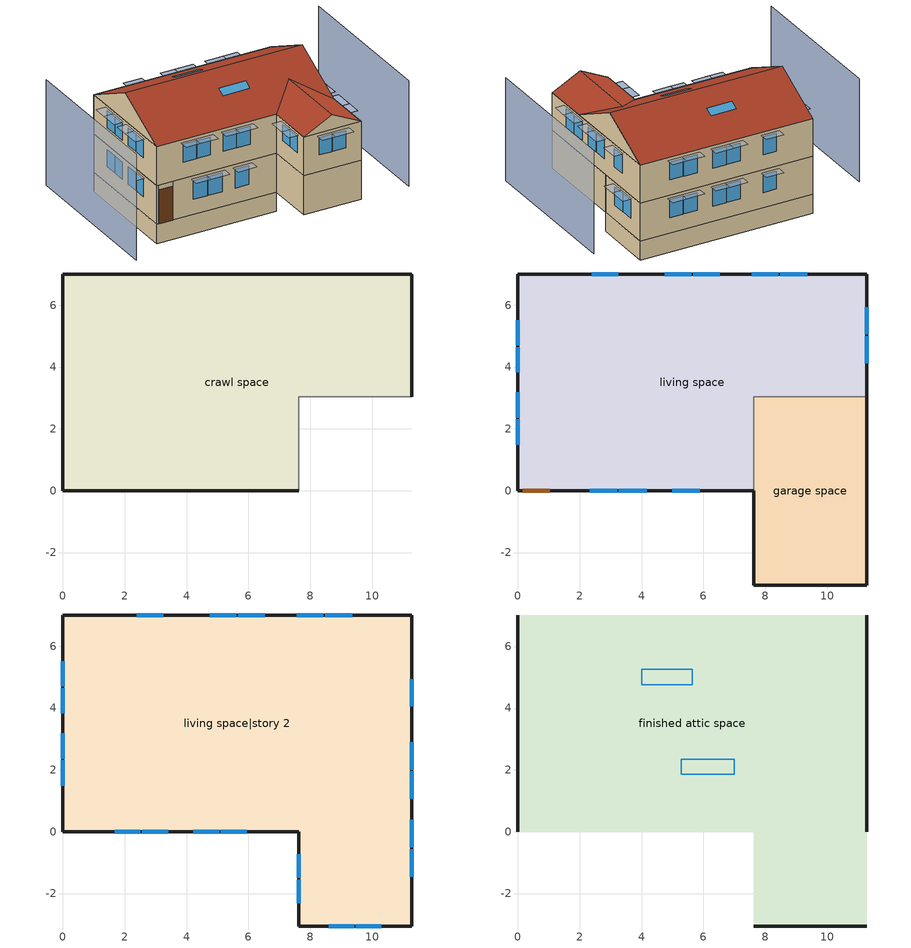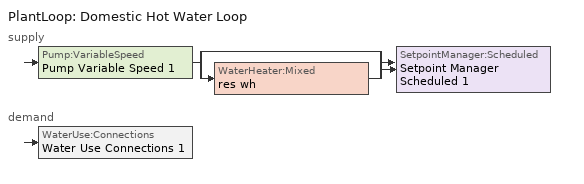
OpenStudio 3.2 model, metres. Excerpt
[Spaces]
crawl space
 floor foundation (FloorFndGrndCS): 0,0 0,7.01 11.28,7.01 11.28,3.05 7.62,3.05 7.62,0 z-1.22
 wall foundation (WallFndGrndCS): 11.28,3.05 11.28,7.01 0,7.01 0,0 7.62,0 z-1.22:0
 wall adiabatic (WallFndGrndCS): 7.62,0 7.62,3.05 11.28,3.05 z-1.22:0
garage space
 floor foundation (FloorFndGrndUnfinSlab): 7.62,-3.05 7.62,3.05 11.28,3.05 11.28,-3.05 z0
 wall outside (WallExtUninsUnfin): 7.62,0 7.62,-3.05 11.28,-3.05 11.28,3.05 z0:2.44
 wall to living space (WallIntFinInsUnfin Reversed): 11.28,3.05 7.62,3.05 7.62,0 z0:2.44
living space
 floor to crawl space (FloorCSInsFin Reversed): 0,0 0,7.01 11.28,7.01 11.28,3.05 7.62,3.05 7.62,0 z0
 wall outside (WallExtInsFin): 11.28,3.05 11.28,7.01 0,7.01 0,0 0.13,0 1.05,0 7.62,0 z0:2.44
 window (WindowConstruction): 2.32,0 3.21,0 / 3.27,0 4.16,0 / 4.98,0 5.87,0 z0.95:2.13; 9.35,7.01 8.49,7.01 / 8.43,7.01 7.57,7.01 / 6.53,7.01 5.67,7.01 / 5.61,7.01 4.75,7.01 / 3.25,7.01 2.39,7.01 z0.98:2.13; 0,5.52 0,4.7 / 0,4.64 0,3.83 / 0,3.18 0,2.37 / 0,2.31 0,1.49 z1.05:2.13; 11.28,4.12 11.28,5 / 11.28,5.06 11.28,5.94 z0.96:2.13
 door (Door): 0.15,0 1.02,0 z0:2.13
living space|story 2
 floor to garage space (FloorFinInsUnfin): 11.28,3.05 11.28,-3.05 7.62,-3.05 7.62,3.05 z2.44
 floor to living space (FloorFinUninsFin): 11.28,7.01 11.28,3.05 7.62,3.05 7.62,0 0,0 0,7.01 z2.44
 wall outside (WallExtInsFin): 0,7.01 0,0 7.62,0 7.62,-3.05 11.28,-3.05 11.28,7.01 0,7.01 z2.44:4.88
 window (WindowConstruction): 1.68,0 2.51,0 / 2.57,0 3.4,0 / 4.22,0 5.05,0 / 5.11,0 5.94,0 z3.47:4.57; 8.61,-3.05 9.42,-3.05 / 9.48,-3.05 10.29,-3.05 / 0,5.52 0,4.7 / 0,4.64 0,3.83 / 0,3.18 0,2.37 / 0,2.31 0,1.49 z3.49:4.57; 9.35,7.01 8.49,7.01 / 8.43,7.01 7.57,7.01 / 6.53,7.01 5.67,7.01 / 5.61,7.01 4.75,7.01 / 3.25,7.01 2.39,7.01 z3.42:4.57; 7.62,-0.73 7.62,-1.49 / 7.62,-1.55 7.62,-2.31 z3.56:4.57; 11.28,-1.45 11.28,-0.56 / 11.28,-0.5 11.28,0.38 / 11.28,1.07 11.28,1.95 / 11.28,2.01 11.28,2.9 / 11.28,4.05 11.28,4.94 z3.39:4.57
finished attic space
 floor to living space|story 2 (FloorFinUninsFin): 11.28,7.01 11.28,0 0,0 0,7.01 z4.88; 7.62,-3.05 7.62,0 11.28,0 11.28,-3.05 z4.88
 wall outside (WallExtInsFin): 0,3.51,6.63 0,7.01,4.88 0,0,4.88; 11.28,3.51,6.63 11.28,0,4.88 11.28,7.01,4.88; 7.62,-3.05,4.88 11.28,-3.05,4.88 9.45,-3.05,5.79
 roof outside (RoofFinInsExt): 0,3.51,6.63 11.28,3.51,6.63 11.28,7.01,4.88 0,7.01,4.88; 7.62,0,4.88 7.62,-3.05,4.88 9.45,-3.05,5.79 9.45,1.83,5.79; 11.28,0,4.88 9.45,1.83,5.79 9.45,-3.05,5.79 11.28,-3.05,4.88; 0,3.51,6.63 0,0,4.88 7.62,0,4.88 9.45,1.83,5.79 11.28,0,4.88 11.28,3.51,6.63
 skylight (SkylightConstruction): 5.29,1.86,5.81 7,1.86,5.81 7,2.34,6.05 5.29,2.34,6.05; 5.64,5.26,5.75 4,5.26,5.75 4,4.75,6.01 5.64,4.75,6.01
shading: -3.05,7.01 -3.05,-3.05 / 14.33,-3.05 14.33,7.01 z0:6.63; 11.28,6.09 11.28,4.91 11.89,4.91 11.89,6.09 z2.29; 11.28,3.05 11.28,1.86 11.89,1.86 11.89,3.05 z4.72; 11.28,2.1 11.28,0.91 11.89,0.91 11.89,2.1 z4.72; 11.28,0.53 11.28,-0.66 11.89,-0.66 11.89,0.53 z4.72; 11.28,-0.41 11.28,-1.6 11.89,-1.6 11.89,-0.41 z4.72; 0,1.34 0,2.46 -0.61,2.46 -0.61,1.34 z2.29; 7.41,7.01 8.58,7.01 8.58,7.62 7.41,7.62 z4.72; 5.52,7.01 6.68,7.01 6.68,7.62 5.52,7.62 z4.72; 10.44,-3.05 9.33,-3.05 9.33,-3.66 10.44,-3.66 z4.72; 6.09,0 4.96,0 4.96,-0.61 6.09,-0.61 z4.72; 4.59,7.01 5.76,7.01 5.76,7.62 4.59,7.62 z4.72; 9.57,-3.05 8.45,-3.05 8.45,-3.66 9.57,-3.66 z4.72; 11.28,5.15 11.28,3.97 11.89,3.97 11.89,5.15 z2.29; 5.2,0 4.07,0 4.07,-0.61 5.2,-0.61 z4.72; 2.24,7.01 3.4,7.01 3.4,7.62 2.24,7.62 z4.72; 0,2.21 0,3.33 -0.61,3.33 -0.61,2.21 z2.29; 3.55,0 2.42,0 2.42,-0.61 3.55,-0.61 z4.72; 2.66,0 1.53,0 1.53,-0.61 2.66,-0.61 z4.72; 4.59,7.01 5.76,7.01 5.76,7.62 4.59,7.62 z2.29; 4.31,0 3.12,0 3.12,-0.61 4.31,-0.61 z2.29; 3.36,0 2.17,0 2.17,-0.61 3.36,-0.61 z2.29; 7.41,7.01 8.58,7.01 8.58,7.62 7.41,7.62 z2.29; 5.52,7.01 6.68,7.01 6.68,7.62 5.52,7.62 z2.29; 0,3.68 0,4.8 -0.61,4.8 -0.61,3.68 z4.72; 0,1.34 0,2.46 -0.61,2.46 -0.61,1.34 z4.72; 2.24,7.01 3.4,7.01 3.4,7.62 2.24,7.62 z2.29; 6.03,0 4.83,0 4.83,-0.61 6.03,-0.61 z2.29; 0,2.21 0,3.33 -0.61,3.33 -0.61,2.21 z4.72; 0,4.55 0,5.67 -0.61,5.67 -0.61,4.55 z4.72; 7.62,-1.65 7.62,-0.58 7.01,-0.58 7.01,-1.65 z4.72; 11.28,5.09 11.28,3.9 11.89,3.9 11.89,5.09 z4.72; 0,4.55 0,5.67 -0.61,5.67 -0.61,4.55 z2.29; 7.62,-2.47 7.62,-1.4 7.01,-1.4 7.01,-2.47 z4.72; 8.34,7.01 9.5,7.01 9.5,7.62 8.34,7.62 z4.72; 8.34,7.01 9.5,7.01 9.5,7.62 8.34,7.62 z2.29; 0,3.68 0,4.8 -0.61,4.8 -0.61,3.68 z2.29
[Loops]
PlantLoop 'Domestic Hot Water Loop'
 supply: Pump:VariableSpeed 'Pump Variable Speed 1' > split
  | bypass
  | WaterHeater:Mixed 'res wh'
  join > SetpointManager:Scheduled 'Setpoint Manager Scheduled 1'
 demand: WaterUse:Connections 'Water Use Connections 1'
[Site]
Denver Intl Ap_CO_USA: Latitude {deg}=39.83; Longitude {deg}=-104.65; Time Zone {hr}=-7; Elevation {m}=1650; Terrain=Suburbs
[ClimateZones]
Climate Zone Institution Name 1=Building America; Climate Zone Document Year 1=0; Climate Zone Value 1=Cold
[Site:WaterMainsTemperature]
Calculation Method=Correlation; Annual Average Outdoor Air Temperature {C}=10.8753; Maximum Difference In Monthly Average Outdoor Air Temperatures {deltaC}=23.1524
[Site:GroundTemperature:Deep]
10.8753, 10.8753, 10.8753, 10.8753, 10.8753, 10.8753, 10.8753, 10.8753, 10.8753, 10.8753, 10.8753, 10.8753
[Building]
Building 1: North Axis {deg}=22.5; Standards Number of Stories=3; Standards Number of Above Ground Stories=3; Standards Building Type=singlefamilydetached; Standards Number of Living Units=1
[Material] Roughness=Rough
Name | Thickness {m} | Conductivity {W/m-K} | Density {kg/m3} | Specific Heat {J/kg-K} | Thermal Absorptance | Solar Absorptance | Visible Absorptance
Asphalt Shingles, Medium | 0.009525 | 0.162714 | 1121.4 | 1465.45 | 0.91 | 0.85 | 0.85
RoofSheathing | 0.01905 | 0.115458 | 512.64 | 1214.23 | 0.82 | 0.3 | 0.3
RoofIns | 0.23495 | 0.0475588 | 78.34581 | 1123.46 | 0.91 | 0.85 | 0.91
Drywall 0.5 in. | 0.0127 | 0.160291 | 801 | 837.4 | 0.9 | 0.5 | 0.1
FoundationExtVertIns | 0.051816 | 0.029427 | 32.04 | 1214.23
Concrete 8.0 in.; FootingMaterial | 0.2032 | 1.803125 | 2242.8 | 837.4 | 0.9
Concrete 4.0 in. | 0.1016 | 1.803125 | 2242.8 | 837.4 | 0.9
FloorIns | 0.23495 | 2.59817 | 67.691 | 1210.98 | 0.82 | 0.3 | 0.3
Wood Floor | 0.015875 | 0.115458 | 544.68 | 1214.23
Floor Covering | 0.0127 | 0.0433444 | 54.468 | 1339.84 | 0.9 | 0.9
FloorIns 1 | 0.1397 | 0.0489548 | 106.365 | 1151.69 | 0.82 | 0.3 | 0.3
FloorFinStudAndAirFloor | 0.1397 | 0.557395 | 67.691 | 1210.98 | 0.9 | 0.5 | 0.9
Vinyl, Light | 0.009525 | 0.089435 | 177.822 | 1046.75 | 0.9 | 0.3 | 0.3
WallSheathing | 0.0127 | 0.115458 | 512.64 | 1214.23 | 0.82 | 0.3 | 0.3
WallStudAndCavity | 0.0889 | 0.054245 | 162.403 | 1178.92 | 0.9 | 0.3 | 0.9
WallStudAndCavity 1 | 0.0889 | 0.0548529 | 162.403 | 1178.92 | 0.82 | 0.3 | 0.82
WallStudAndCavity 2 | 0.0889 | 0.393744 | 83.0341 | 1211.67 | 0.9 | 0.3 | 0.9
WallStudAndCavity 3 | 0.0889 | 0.397942 | 83.0341 | 1211.67 | 0.82 | 0.3 | 0.3
res furniture material finished attic space | 0.1524 | 0.115458 | 640.8 | 1214.23 | 0.9 | 0.6 | 0.1
DoorMaterial | 0.04445 | 0.0612267 | 512.64 | 1214.23 | 0.82 | 0.3 | 0.3
[Construction]
RoofFinInsExt: Asphalt Shingles, Medium, RoofSheathing, RoofIns, Drywall 0.5 in.
WallFndGrndCS: Concrete 8.0 in.
FloorFndGrndCS; FloorFndGrndUnfinSlab: Concrete 4.0 in.
FloorCSInsFin Reversed: Floor Covering, Wood Floor, RoofSheathing, FloorIns
FootingConstruction: FootingMaterial
FloorFinInsUnfin: FloorIns 1, RoofSheathing, Wood Floor, Floor Covering
FloorFinUninsFin: Drywall 0.5 in., FloorFinStudAndAirFloor, RoofSheathing, Wood Floor, Floor Covering
WallExtInsFin: Vinyl, Light, WallSheathing, WallStudAndCavity, Drywall 0.5 in.
WallIntFinInsUnfin Reversed: WallStudAndCavity 1, WallSheathing
WallExtUninsUnfin: Vinyl, Light, WallSheathing, WallStudAndCavity 2
WallIntFinUninsFin: WallStudAndCavity 3, Drywall 0.5 in.
res furniture construction finished attic space; res furniture construction living space|story 2; res furniture construction living space; res furniture construction garage space: res furniture material finished attic space
WindowConstruction: WindowMaterial
SkylightConstruction: SkylightMaterial
Door: DoorMaterial
[WindowMaterial:Shade]
CoolingShade: Solar Transmittance=0.999; Solar Reflectance=0.00099; Visible Transmittance=0.999; Visible Reflectance=0.00099; Thermal Hemispherical Emissivity=1e-05; Thermal Transmittance=0.999; Thickness {m}=0.0001; Conductivity {W/m-K}=10000; Shade to Glass Distance {m}=0.001; Top Opening Multiplier=0; Bottom Opening Multiplier=0; Left-Side Opening Multiplier=0; Right-Side Opening Multiplier=0; Airflow Permeability=0
[WindowMaterial:SimpleGlazingSystem]
Name | U-Factor {W/m2-K} | Solar Heat Gain Coefficient
WindowMaterial | 2.10086 | 0.21
SkylightMaterial | 1.87374 | 0.45
[ThermalZone] Use Ideal Air Loads=No
living zone; garage zone; crawl zone
[Sizing:Zone] Zone Cooling Design Supply Air Temperature Input Method=SupplyAirTemperature; Zone Cooling Design Supply Air Temperature {C}=14; Zone Cooling Design Supply Air Temperature Difference {deltaC}=11.11; Zone Heating Design Supply Air Temperature Input Method=SupplyAirTemperature; Zone Heating Design Supply Air Temperature {C}=40; Zone Heating Design Supply Air Temperature Difference {deltaC}=11.11; Zone Cooling Design Supply Air Humidity Ratio {kg-H2O/kg-air}=0.0085; Zone Heating Design Supply Air Humidity Ratio {kg-H2O/kg-air}=0.008; Cooling Design Air Flow Method=DesignDay; Heating Design Air Flow Method=DesignDay; Account for Dedicated Outdoor Air System=No; Dedicated Outdoor Air System Control Strategy=NeutralSupplyAir; Dedicated Outdoor Air Low Setpoint Temperature for Design {C}=autosize; Dedicated Outdoor Air High Setpoint Temperature for Design {C}=autosize
living zone; garage zone; crawl zone
[Space]
Name | Space Type | Thermal Zone | Building Unit
garage space | Space Type 1 | garage zone
living space; living space|story 2; finished attic space | Space Type 2 | living zone | unit 1
crawl space | Space Type 3 | crawl zone
[SpaceType]
Name | Standards Space Type
Space Type 1 | garage
Space Type 2 | living
Space Type 3 | crawlspace
[BuildingUnit]
unit 1: Building Unit Type=Residential
[External:File]
8760.csv: File=8760.csv
[People:Definition] Number of People Calculation Method=People; Fraction Radiant=0.319734; Sensible Heat Fraction=0.573; Carbon Dioxide Generation Rate {m3/s-W}=0; Enable ASHRAE 55 Comfort Warnings=No; Mean Radiant Temperature Calculation Type=ZoneAveraged
Name | Number of People {people}
res occupants|living space|story 2; res occupants|finished attic space | 0.959012
res occupants|living space | 0.721975
[People] Number of People Schedule=occupants; Activity Level Schedule=res occupants activity schedule; Multiplier=1
Name | People Definition | Space or SpaceType
res occupants|living space|story 2 | res occupants|living space|story 2 | living space|story 2
res occupants|living space | res occupants|living space | living space
res occupants|finished attic space | res occupants|finished attic space | finished attic space
[Foundation:Kiva] Wall Height Above Grade {m}=0.2032; Wall Depth Below Slab {m}=0.2032
Name | Exterior Vertical Insulation Material | Exterior Vertical Insulation Depth {m} | Footing Wall Construction
Foundation Kiva 1 | FoundationExtVertIns | 1.2192
Foundation Kiva 2 |  |  | FootingConstruction
[Foundation:Kiva:Settings]
Soil Conductivity {W/m-K}=1.731; Soil Density {kg/m3}=1842.3; Soil Specific Heat {J/kg-K}=418.7; Ground Solar Absorptivity=0.9; Ground Thermal Absorptivity=0.9; Ground Surface Roughness {m}=0.03; Far-Field Width {m}=40; Deep-Ground Boundary Condition=ZeroFlux; Deep-Ground Depth {m}=40; Minimum Cell Dimension {m}=0.02; Maximum Cell Growth Coefficient=1.5; Simulation Timestep=Hourly
[SurfaceProperty:ExposedFoundationPerimeter] Exposed Perimeter Calculation Method=TotalExposedPerimeter
Name | Total Exposed Perimeter {m}
Surface 28 | 29.8704
Surface 1 | 12.8016
[InternalMass:Definition] Design Level Calculation Method=SurfaceArea
Name | Construction | Surface Area {m2}
finished attic space Partition; living space|story 2 Partition | WallIntFinUninsFin | 90.2089
living space Partition | WallIntFinUninsFin | 67.9121
res furniture mass finished attic space | res furniture construction finished attic space | 36.0835
res furniture mass living space|story 2 | res furniture construction living space|story 2 | 36.0835
res furniture mass living space | res furniture construction living space | 27.1648
res furniture mass garage space | res furniture construction garage space | 2.22967
[InternalMass] Multiplier=1
Name | Internal Mass Definition | Space or SpaceType
finished attic space Partition | finished attic space Partition | finished attic space
living space|story 2 Partition | living space|story 2 Partition | living space|story 2
living space Partition | living space Partition | living space
res furniture mass finished attic space | res furniture mass finished attic space | finished attic space
res furniture mass living space|story 2 | res furniture mass living space|story 2 | living space|story 2
res furniture mass living space | res furniture mass living space | living space
res furniture mass garage space | res furniture mass garage space | garage space
[ShadingControl]
WindowShadingControl: Shading Type=InteriorShade; Shading Device Material=CoolingShade; Shading Control Type=OnIfScheduleAllows; Schedule=Window shading schedule; Shading Control Is Scheduled=Yes; Multiple Surface Control Type=Sequential; Sub Surface Name 1=Surface 10 - Window 2; Sub Surface Name 2=Surface 18 - Window 4; Sub Surface Name 3=Surface 18 - Window 3; Sub Surface Name 4=Surface 18 - Window 2; Sub Surface Name 5=Surface 18 - Window 1; Sub Surface Name 6=Surface 8 - Window 4; Sub Surface Name 7=Surface 17 - Window 2; Sub Surface Name 8=Surface 17 - Window 3; Sub Surface Name 9=Surface 19 - Window 2; Sub Surface Name 10=Surface 21 - Window 4; Sub Surface Name 11=Surface 17 - Window 4; Sub Surface Name 12=Surface 19 - Window 1; Sub Surface Name 13=Surface 10 - Window 1; Sub Surface Name 14=Surface 21 - Window 3; Sub Surface Name 15=Surface 17 - Window 5; Sub Surface Name 16=Surface 8 - Window 3; Sub Surface Name 17=Surface 21 - Window 2; Sub Surface Name 18=Surface 21 - Window 1; Sub Surface Name 19=Surface 9 - Window 4; Sub Surface Name 20=Surface 13 - Window 2; Sub Surface Name 21=Surface 13 - Window 1; Sub Surface Name 22=Surface 9 - Window 2; Sub Surface Name 23=Surface 9 - Window 3; Sub Surface Name 24=Surface 16 - Window 2; Sub Surface Name 25=Surface 16 - Window 4; Sub Surface Name 26=Surface 9 - Window 5; Sub Surface Name 27=Surface 13 - Window 3; Sub Surface Name 28=Surface 16 - Window 3; Sub Surface Name 29=Surface 16 - Window 1; Sub Surface Name 30=Surface 20 - Window 1; Sub Surface Name 31=Surface 18 - Window 5; Sub Surface Name 32=Surface 8 - Window 1; Sub Surface Name 33=Surface 20 - Window 2; Sub Surface Name 34=Surface 17 - Window 1; Sub Surface Name 35=Surface 9 - Window 1; Sub Surface Name 36=Surface 8 - Window 2
[PlantLoop]
Domestic Hot Water Loop: Glycol Concentration=0; Maximum Loop Flow Rate {m3/s}=0.01; Plant Loop Volume {m3}=0.003; Load Distribution Scheme=Optimal
[Sizing:Plant]
Domestic Hot Water Loop: Loop Type=Heating; Design Loop Exit Temperature {C}=52.6667; Loop Design Temperature Difference {deltaC}=5.55556; Sizing Option=NonCoincident; Zone Timesteps in Averaging Window=1; Coincident Sizing Factor Mode=None
[Pump:VariableSpeed]
Pump Variable Speed 1: Rated Flow Rate {m3/s}=0.01; Rated Pump Head {Pa}=1; Rated Power Consumption {W}=0; Motor Efficiency=1; Fraction of Motor Inefficiencies to Fluid Stream=0; Coefficient 1 of the Part Load Performance Curve=0; Coefficient 2 of the Part Load Performance Curve=1; Coefficient 3 of the Part Load Performance Curve=0; Coefficient 4 of the Part Load Performance Curve=0; Pump Control Type=Intermittent; Skin Loss Radiative Fraction=0.5; Design Power Sizing Method=PowerPerFlowPerPressure; Design Electric Power per Unit Flow Rate {W/(m3/s)}=348701.1; Design Shaft Power per Unit Flow Rate per Unit Head {W-s/m3-Pa}=1.28205; Design Minimum Flow Rate Fraction=0
[SetpointManager:Scheduled]
Setpoint Manager Scheduled 1: Control Variable=Temperature; Schedule=dhw temp
[WaterHeater:Mixed]
res wh: Tank Volume {m3}=0.143846; Setpoint Temperature Schedule=WH Setpoint Temp; Deadband Temperature Difference {deltaC}=2; Maximum Temperature Limit {C}=99; Heater Control Type=Cycle; Heater Maximum Capacity {W}=11722.8; Heater Minimum Capacity {W}=0; Heater Fuel Type=NaturalGas; Heater Thermal Efficiency=0.773298; Off Cycle Parasitic Fuel Consumption Rate {W}=0; Off Cycle Parasitic Fuel Type=Electricity; Off Cycle Parasitic Heat Fraction to Tank=0; On Cycle Parasitic Fuel Consumption Rate {W}=0; On Cycle Parasitic Fuel Type=Electricity; On Cycle Parasitic Heat Fraction to Tank=0; Ambient Temperature Indicator=ThermalZone; Ambient Temperature Thermal Zone=living zone; Off Cycle Loss Coefficient to Ambient Temperature {W/K}=4.15693; Off Cycle Loss Fraction to Thermal Zone=0.64; On Cycle Loss Coefficient to Ambient Temperature {W/K}=4.15693; On Cycle Loss Fraction to Thermal Zone=1; Use Side Effectiveness=1; Source Side Effectiveness=1; Use Side Design Flow Rate {m3/s}=autosize; Source Side Design Flow Rate {m3/s}=autosize; Indirect Water Heating Recovery Time {hr}=1.5; Source Side Flow Control Mode=IndirectHeatPrimarySetpoint
[WaterHeater:Sizing]
res wh: Design Mode=PeakDraw; Time Storage Can Meet Peak Draw {hr}=0.538503; Time for Tank Recovery {hr}=0; Nominal Tank Volume for Autosizing Plant Connections {m3}=1
[WaterUse:Connections]
Water Use Connections 1: Drain Water Heat Exchanger Type=None; Drain Water Heat Exchanger Destination=Plant; Water Use Equipment Name 1=res shower; Water Use Equipment Name 2=res sink; Water Use Equipment Name 3=res bath; Water Use Equipment Name 4=res shower dist; Water Use Equipment Name 5=res sink dist; Water Use Equipment Name 6=res bath dist; Water Use Equipment Name 7=res dw; Water Use Equipment Name 8=res cw
[WaterUse:Equipment:Definition]
Name | Peak Flow Rate {m3/s} | Target Temperature Schedule
res shower | 0.0176332 | fixtures temperature schedule
res sink | 0.0157378 | fixtures temperature schedule
res bath | 0.00441644 | fixtures temperature schedule
res shower dist; res sink dist; res bath dist | 0 | fixtures temperature schedule
res dw | 0.00104011 | res dw temperature schedule
res cw | 0.00629939 | res cw temperature schedule
[WaterUse:Equipment] Space=living space|story 2
Name | Water Use Equipment Definition | Flow Rate Fraction Schedule
res shower | res shower | showers
res sink | res sink | sinks
res bath | res bath | baths
res shower dist | res shower dist | showers
res sink dist | res sink dist | sinks
res bath dist | res bath dist | baths
res dw | res dw | dishwasher
res cw | res cw | clothes_washer
[OtherEquipment:Definition] Design Level Calculation Method=EquipmentLevel
Name | Design Level {W} | Fraction Latent | Fraction Radiant | Fraction Lost
res shower | 507081 | 0.487197 | 0 | 0
res sink | 158036 | 0.312221 | 0 | 0
res bath | 65146.3 | 0 | 0 | 0
res hot water distribution | 99.0622 | 0 | 0 | 0
res range gas | 373.944 | 0.2 | 0.18 | 0.5
res cd gas | 195439 | 0.05 | 0.06 | 0.85
[OtherEquipment] Space or SpaceType=living space|story 2
Name | Other Equipment Definition | Schedule | Fuel Type
res shower | res shower | showers
res sink | res sink | sinks
res bath | res bath | baths
res hot water distribution | res hot water distribution | res hot water distribution schedule
res range gas | res range gas | cooking_range | NaturalGas
res cd gas | res cd gas | clothes_dryer | NaturalGas
[ElectricEquipment:Definition] Design Level Calculation Method=EquipmentLevel
Name | Design Level {W} | Fraction Latent | Fraction Radiant | Fraction Lost
res ceil fan non benchmark equip | 0 | 0 | 0.558 | 0.07
res ceil fan benchmark|living space|story 2; res ceil fan benchmark|finished attic space | 16.4343 | 0 | 0.558 | 0.07
res ceil fan benchmark|living space | 12.3722 | 0 | 0.558 | 0.07
res refrig | 65.0889 | 0 | 0 | 0
res range electric | 35.8746 | 0.3 | 0.24 | 0.3
res dw | 136388 | 0.15 | 0.36 | 0.25
res cw | 70491.5 | 0 | 0.48 | 0.2
res cd electric | 14710.5 | 0 | 0.6 | 0
res misc plug loads|living space|story 2; res misc plug loads|finished attic space | 181.559 | 0.021 | 0.558 | 0.049
res misc plug loads|living space | 136.683 | 0.021 | 0.558 | 0.049
res infil_1 house fan; res infil_1 range fan; res infil_1 bath fan | 0 | 0 | 0 | 1
[ElectricEquipment]
Name | Electric Equipment Definition | Space or SpaceType | Schedule
res ceil fan non benchmark equip | res ceil fan non benchmark equip | living space|story 2 | res ceil fan master
res ceil fan benchmark|living space|story 2 | res ceil fan benchmark|living space|story 2 | living space|story 2 | ceiling_fan
res ceil fan benchmark|living space | res ceil fan benchmark|living space | living space | ceiling_fan
res ceil fan benchmark|finished attic space | res ceil fan benchmark|finished attic space | finished attic space | ceiling_fan
res refrig | res refrig | living space|story 2 | res refrig schedule
res range electric | res range electric | living space|story 2 | cooking_range
res dw | res dw | living space|story 2 | dishwasher_power
res cw | res cw | living space|story 2 | clothes_washer_power
res cd electric | res cd electric | living space|story 2 | clothes_dryer
res misc plug loads|living space|story 2 | res misc plug loads|living space|story 2 | living space|story 2 | plug_loads
res misc plug loads|living space | res misc plug loads|living space | living space | plug_loads
res misc plug loads|finished attic space | res misc plug loads|finished attic space | finished attic space | plug_loads
res infil_1 house fan | res infil_1 house fan | living space|story 2 | Always On Discrete
res infil_1 range fan | res infil_1 range fan | living space|story 2 | Always On Discrete
res infil_1 bath fan | res infil_1 bath fan | living space|story 2 | Always On Discrete
[EnergyManagementSystem:Sensor]
Name | Output Variable or Output Meter Index Key | Output Variable or Output Meter
res_ceil_fan_sched_val_sensor | res ceil fan schedule | Schedule Value
res_ceil_fan_tin_sensor; res_af_1_tin_s | living zone | Zone Mean Air Temperature
res_nv_pb_s |  | Site Outdoor Air Barometric Pressure
res_af_vw_s |  | Site Wind Speed
res_nv_wt_s |  | Site Outdoor Air Humidity Ratio
res_af_1_tt_s | living zone | Zone Outdoor Air Drybulb Temperature
res_nv_1_nva_s | res nv_1 avail schedule | Schedule Value
res_nv_1_sp_s | res nv_1 temp schedule | Schedule Value
res_infil_1_range_sch_s | res mv_1 range exhaust schedule | Schedule Value
res_infil_1_bath_sch_s | res mv_1 bath exhaust schedule | Schedule Value
res_infil_1_dryer_sch_s | clothes_dryer_exhaust | Schedule Value
res_infil_1_wh_sch_s | Always On Discrete | Schedule Value
[EnergyManagementSystem:Actuator]
Name | Actuated Component | Actuated Component Type | Actuated Component Control Type
res_ceil_fan_sched_override | res ceil fan master | Schedule:Constant | Schedule Value
res_nv_1_flow_act | res nv_1 flow | Zone Infiltration | Air Exchange Flow Rate
res_infil_1_house_fan_act | res infil_1 house fan | ElectricEquipment | Electricity Rate
res_infil_1_range_fan_act | res infil_1 range fan | ElectricEquipment | Electricity Rate
res_infil_1_bath_fan_act | res infil_1 bath fan | ElectricEquipment | Electricity Rate
res_infil_1_flow_act | res infil_1 flow | Zone Infiltration | Air Exchange Flow Rate
[EnergyManagementSystem:Program]
res_ceil_fan_schedule_program: If res_ceil_fan_sched_val_sensor == 0; Set res_ceil_fan_sched_override = 0; ElseIf res_ceil_fan_tin_sensor < 24.389; Set res_ceil_fan_sched_override = 0; Else; Set res_ceil_fan_sched_override = 1; EndIf
res_nv_1_program: Set Tdiff = res_af_1_tin_s-res_af_1_tt_s; Set dT = (@Abs Tdiff); Set pt = (@RhFnTdbWPb res_af_1_tt_s res_nv_wt_s res_nv_pb_s); Set NVA = 13603.507788086115; Set Cs = 0.00024368211683848797; Set Cw = 0.00010154062060207715; Set MNV = 2.464492068866018; Set MHR = 0.0115; Set MRH = 0.7; Set temp1 = (res_nv_1_nva_s*NVA); Set SGNV = temp1*((((Cs*dT)+(Cw*(res_af_vw_s^2)))^0.5)/1000); If (res_nv_wt_s<MHR) && (pt<MRH) && (res_af_1_tin_s>res_nv_1_sp_s); Set temp2 = (res_af_1_tin_s-res_nv_1_sp_s); Set NVadj1 = temp2/(res_af_1_tin_s-res_af_1_tt_s); Set NVadj2 = (@Min NVadj1 1); Set NVadj3 = (@Max NVadj2 0); Set NVadj = SGNV*NVadj3; Set res_nv_1_flow_act = (@Min NVadj MNV); Else; Set res_nv_1_flow_act = 0; EndIf
res_infil_1_program: Set p_m = 0.14; Set p_s = 0.22; Set s_m = 270; Set s_s = 370; Set z_m = 9.99744; Set z_s = 6.6294; Set f_t = (((s_m/z_m)^p_m)*((z_s/s_s)^p_s)); Set Tdiff = res_af_1_tin_s-res_af_1_tt_s; Set dT = @Abs Tdiff; Set c = 0.0682; Set Cs = 0.0889; Set Cw = 0.1284; Set n = 0.67; Set sft = (f_t*0.7000000000000001); Set temp1 = ((c*Cw)*((sft*res_af_vw_s)^(2*n)))^2; Set Qn = (((c*Cs*(dT^n))^2)+temp1)^0.5; Set Tdiff = res_af_1_tin_s-res_af_1_tt_s; Set dT = @Abs Tdiff; Set QWHV = res_infil_1_wh_sch_s*0.0268; Set Qrange = res_infil_1_range_sch_s*0.0472; Set Qdryer = res_infil_1_dryer_sch_s*0.0472; Set Qbath = res_infil_1_bath_sch_s*0.0472; Set QhpwhOut = 0; Set QhpwhIn = 0; Set QductsOut = 0; Set QductsIn = 0; Set Qout = QWHV+Qrange+Qbath+Qdryer+QhpwhOut+QductsOut; Set Qin = QhpwhIn+QductsIn; Set Qu = (@Abs (Qout-Qin)); Set Qb = (@Min Qout Qin); Set faneff_wh = 0.9438948864000002; Set res_infil_1_house_fan_act = (QWHV*300)/faneff_wh*1; Set faneff_sp = 0.4719474432000001; Set res_infil_1_range_fan_act = (Qrange*300)/faneff_sp; Set res_infil_1_bath_fan_act = (Qbath*300)/faneff_sp; Set Q_acctd_for_elsewhere = QhpwhOut+QhpwhIn+QductsOut+QductsIn; Set res_infil_1_flow_act = (((Qu^2)+(Qn^2))^0.5)-Q_acctd_for_elsewhere; Set res_infil_1_flow_act = (@Max res_infil_1_flow_act 0)
[EnergyManagementSystem:ProgramCallingManager]
res ceil fan program calling manager: BeginTimestepBeforePredictor; res_ceil_fan_schedule_program
res af_1 program calling manager: BeginTimestepBeforePredictor; res_infil_1_program; res_nv_1_program
[Lights:Definition] Design Level Calculation Method=LightingLevel; Fraction Radiant=0.6; Fraction Visible=0.2; Return Air Fraction=0
Name | Lighting Level {W}
res lighting interior living space|story 2; res lighting interior finished attic space | 236.097
res lighting interior living space | 177.741
res lighting garage garage space | 22.6628
[Lights] Fraction Replaceable=1
Name | Lights Definition | Space or SpaceType | Schedule
res lighting interior living space|story 2 | res lighting interior living space|story 2 | living space|story 2 | lighting_interior
res lighting interior living space | res lighting interior living space | living space | lighting_interior
res lighting interior finished attic space | res lighting interior finished attic space | finished attic space | lighting_interior
res lighting garage garage space | res lighting garage garage space | garage space | lighting_garage
[Exterior:Lights:Definition]
res lighting exterior: Design Level {W}=52.9517
[Exterior:Lights]
res lighting exterior: Exterior Lights Definition=res lighting exterior; Schedule=lighting_exterior
[SpaceInfiltration:EffectiveLeakageArea]
res infil|garage space: Space or SpaceType=garage space; Schedule=Always On Discrete; Effective Air Leakage Area {cm2}=75.4291; Stack Coefficient=0.000129067; Wind Coefficient=4.38083e-05
[SpaceInfiltration:DesignFlowRate] Space or SpaceType=living space|story 2; Schedule=Always On Discrete; Design Flow Rate Calculation Method=Flow/Space; Design Flow Rate {m3/s}=0
res nv_1 flow; res infil_1 flow
[Schedule:File] External File=8760.csv; Rows to Skip at Top=1; Number of Hours of Data=8760; Minutes per Item=60
Name | Column Number
occupants | 1
showers | 12
sinks | 13
baths | 11
ceiling_fan | 14
cooking_range | 2
dishwasher | 10
dishwasher_power | 17
clothes_washer | 8
clothes_washer_power | 16
clothes_dryer | 9
lighting_interior | 4
lighting_garage | 6
lighting_exterior | 5
plug_loads | 3
clothes_dryer_exhaust | 15
[Schedule:Constant]
Name | Value
res occupants activity schedule | 112.539
dhw temp; WH Setpoint Temp | 52.6667
fixtures temperature schedule | 43.3333
Always On Discrete; res ceil fan master | 1
res dw temperature schedule; res cw temperature schedule | 52.666
[Schedule:Ruleset]
Name | Default Day Schedule | Summer Design Day Schedule | Winter Design Day Schedule
Window shading schedule | Schedule Day 3
res hot water distribution schedule | Schedule Day 4
res ceil fan schedule | Schedule Day 5
res refrig schedule | Schedule Day 8 | res refrig schedule summer design | res refrig schedule winter design
res nv_1 temp schedule | Schedule Day 11
res nv_1 avail schedule | Schedule Day 12
res mv_1 range exhaust schedule | Schedule Day 15 | res mv_1 range exhaust schedule summer design | res mv_1 range exhaust schedule winter design
res mv_1 bath exhaust schedule | Schedule Day 16 | res mv_1 bath exhaust schedule summer design | res mv_1 bath exhaust schedule winter design
[Schedule:Day]
Schedule Day 3; Window shading schedule allday1; Window shading schedule allday2; Window shading schedule allday3; Window shading schedule allday4; Window shading schedule allday11; Window shading schedule allday12; Schedule Day 4; Schedule Day 5; Schedule Day 8; res refrig schedule winter design; Schedule Day 11; Schedule Day 12; Schedule Day 15; res mv_1 range exhaust schedule winter design; Schedule Day 16; res mv_1 bath exhaust schedule winter design: 24, 0, 0
Window shading schedule allday5; Window shading schedule allday6; Window shading schedule allday7; Window shading schedule allday8; Window shading schedule allday9; Window shading schedule allday10; res ceil fan schedule allday1; res ceil fan schedule allday2; res ceil fan schedule allday3; res ceil fan schedule allday4; res ceil fan schedule allday5; res ceil fan schedule allday6; res ceil fan schedule allday7; res ceil fan schedule allday8; res ceil fan schedule allday9; res ceil fan schedule allday10; res ceil fan schedule allday11; res ceil fan schedule allday12; res refrig schedule summer design; res mv_1 range exhaust schedule summer design; res mv_1 bath exhaust schedule summer design: 24, 0, 1
res hot water distribution schedule allday1; res hot water distribution schedule allday2; res hot water distribution schedule allday3; res hot water distribution schedule allday4; res hot water distribution schedule allday5; res hot water distribution schedule allday6; res hot water distribution schedule allday7; res hot water distribution schedule allday8; res hot water distribution schedule allday9; res hot water distribution schedule allday10; res hot water distribution schedule allday11; res hot water distribution schedule allday12: 1, 0, 0.078424, 2, 0, 0.0392749, 4, 0, 0.00981873, 5, 0, 0.0392749, 6, 0, 0.274547, 7, 0, 0.941213, 8, 0, 1, 9, 0, 0.960725, 10, 0, 0.843152, 11, 0, 0.764728, 12, 0, 0.60788, 13, 0, 0.529456, 15, 0, 0.470544, 16, 0, 0.411757, 17, 0, 0.548968, 18, 0, 0.725453, 19, 0, 0.86279, 20, 0, 0.823515, 21, 0, 0.745091, 22, 0, 0.60788, 23, 0, 0.529456, 24, 0, 0.294058
res refrig schedule allday1; res refrig schedule allday12: 1, 0, 0.610949, 2, 0, 0.595675, 3, 0, 0.580401, 4, 0, 0.565128, 6, 0, 0.549854, 7, 0, 0.580401, 8, 0, 0.610949, 10, 0, 0.626223, 12, 0, 0.610949, 15, 0, 0.641496, 16, 0, 0.626223, 17, 0, 0.672044, 18, 0, 0.733139, 19, 0, 0.763686, 20, 0, 0.733139, 21, 0, 0.717865, 22, 0, 0.702591, 23, 0, 0.672044, 24, 0, 0.626223
res refrig schedule allday2: 1, 0, 0.609489, 2, 0, 0.594252, 3, 0, 0.579015, 4, 0, 0.563777, 6, 0, 0.54854, 7, 0, 0.579015, 8, 0, 0.609489, 10, 0, 0.624726, 12, 0, 0.609489, 15, 0, 0.639964, 16, 0, 0.624726, 17, 0, 0.670438, 18, 0, 0.731387, 19, 0, 0.761861, 20, 0, 0.731387, 21, 0, 0.71615, 22, 0, 0.700912, 23, 0, 0.670438, 24, 0, 0.624726
res refrig schedule allday3; res refrig schedule allday4; res refrig schedule allday5: 1, 0, 0.791241, 2, 0, 0.77146, 3, 0, 0.751679, 4, 0, 0.731898, 6, 0, 0.712117, 7, 0, 0.751679, 8, 0, 0.791241, 10, 0, 0.811022, 12, 0, 0.791241, 15, 0, 0.830803, 16, 0, 0.811022, 17, 0, 0.870365, 18, 0, 0.949489, 19, 0, 0.989051, 20, 0, 0.949489, 21, 0, 0.929708, 22, 0, 0.909927, 23, 0, 0.870365, 24, 0, 0.811022
res refrig schedule allday6; res refrig schedule allday7; res refrig schedule allday8; res refrig schedule allday9: 1, 0, 0.8, 2, 0, 0.78, 3, 0, 0.76, 4, 0, 0.74, 6, 0, 0.72, 7, 0, 0.76, 8, 0, 0.8, 10, 0, 0.82, 12, 0, 0.8, 15, 0, 0.84, 16, 0, 0.82, 17, 0, 0.88, 18, 0, 0.96, 19, 0, 1, 20, 0, 0.96, 21, 0, 0.94, 22, 0, 0.92, 23, 0, 0.88, 24, 0, 0.82
res refrig schedule allday10: 1, 0, 0.679562, 2, 0, 0.662573, 3, 0, 0.645584, 4, 0, 0.628595, 6, 0, 0.611606, 7, 0, 0.645584, 8, 0, 0.679562, 10, 0, 0.696551, 12, 0, 0.679562, 15, 0, 0.71354, 16, 0, 0.696551, 17, 0, 0.747518, 18, 0, 0.815474, 19, 0, 0.849453, 20, 0, 0.815474, 21, 0, 0.798485, 22, 0, 0.781496, 23, 0, 0.747518, 24, 0, 0.696551
res refrig schedule allday11: 1, 0, 0.675182, 2, 0, 0.658303, 3, 0, 0.641423, 4, 0, 0.624544, 6, 0, 0.607664, 7, 0, 0.641423, 8, 0, 0.675182, 10, 0, 0.692062, 12, 0, 0.675182, 15, 0, 0.708942, 16, 0, 0.692062, 17, 0, 0.742701, 18, 0, 0.810219, 19, 0, 0.843978, 20, 0, 0.810219, 21, 0, 0.793339, 22, 0, 0.77646, 23, 0, 0.742701, 24, 0, 0.692062
res nv_1 temp schedule allday1; res nv_1 temp schedule allday2; res nv_1 temp schedule allday3; res nv_1 temp schedule allday4; res nv_1 temp schedule allday11; res nv_1 temp schedule allday12: 24, 0, 23.8889
res nv_1 temp schedule allday5; res nv_1 temp schedule allday6; res nv_1 temp schedule allday7; res nv_1 temp schedule allday8; res nv_1 temp schedule allday9; res nv_1 temp schedule allday10: 24, 0, 22.2222
res nv_1 availability schedule allday1 on; res nv_1 availability schedule allday1 on 1; res nv_1 availability schedule allday1 on 2; res nv_1 availability schedule allday1 on 3; res nv_1 availability schedule allday1 on 4; res nv_1 availability schedule allday1 on 5; res nv_1 availability schedule allday1 on 6; res nv_1 availability schedule allday1 on 7; res nv_1 availability schedule allday1 on 8; res nv_1 availability schedule allday1 on 9; res nv_1 availability schedule allday1 on 10; res nv_1 availability schedule allday1 on 11: 1, 0, 1, 2, 0, 1, 3, 0, 1, 4, 0, 1, 5, 0, 1, 6, 0, 1, 7, 0, 1, 8, 0, 1, 9, 0, 1, 10, 0, 1, 11, 0, 1, 12, 0, 1, 13, 0, 1, 14, 0, 1, 15, 0, 1, 16, 0, 1, 17, 0, 1, 18, 0, 1, 19, 0, 1, 20, 0, 1, 21, 0, 1, 22, 0, 1, 23, 0, 1, 24, 0, 1
res mv_1 range exhaust schedule allday1; res mv_1 range exhaust schedule allday2; res mv_1 range exhaust schedule allday3; res mv_1 range exhaust schedule allday4; res mv_1 range exhaust schedule allday5; res mv_1 range exhaust schedule allday6; res mv_1 range exhaust schedule allday7; res mv_1 range exhaust schedule allday8; res mv_1 range exhaust schedule allday9; res mv_1 range exhaust schedule allday10; res mv_1 range exhaust schedule allday11; res mv_1 range exhaust schedule allday12: 15, 0, 0, 16, 0, 1, 24, 0, 0
res mv_1 bath exhaust schedule allday1; res mv_1 bath exhaust schedule allday2; res mv_1 bath exhaust schedule allday3; res mv_1 bath exhaust schedule allday4; res mv_1 bath exhaust schedule allday5; res mv_1 bath exhaust schedule allday6; res mv_1 bath exhaust schedule allday7; res mv_1 bath exhaust schedule allday8; res mv_1 bath exhaust schedule allday9; res mv_1 bath exhaust schedule allday10; res mv_1 bath exhaust schedule allday11; res mv_1 bath exhaust schedule allday12: 4, 0, 0, 5, 0, 1, 24, 0, 0
[Schedule:Rule] Apply Monday=Yes; Apply Wednesday=Yes; Apply Friday=Yes; Date Specification Type=DateRange; Start Day=1
Name | Schedule Ruleset | Rule Order | Day Schedule | Apply Sunday | Apply Tuesday | Apply Thursday | Apply Saturday | Start Month | End Month | End Day
Window shading schedule allday rule1 | Window shading schedule | 11 | Window shading schedule allday1 | Yes | Yes | Yes | Yes | 1 | 1 | 31
Window shading schedule allday rule2 | Window shading schedule | 10 | Window shading schedule allday2 | Yes | Yes | Yes | Yes | 2 | 2 | 28
Window shading schedule allday rule3 | Window shading schedule | 9 | Window shading schedule allday3 | Yes | Yes | Yes | Yes | 3 | 3 | 31
Window shading schedule allday rule4 | Window shading schedule | 8 | Window shading schedule allday4 | Yes | Yes | Yes | Yes | 4 | 4 | 30
Window shading schedule allday rule5 | Window shading schedule | 7 | Window shading schedule allday5 | Yes | Yes | Yes | Yes | 5 | 5 | 31
Window shading schedule allday rule6 | Window shading schedule | 6 | Window shading schedule allday6 | Yes | Yes | Yes | Yes | 6 | 6 | 30
Window shading schedule allday rule7 | Window shading schedule | 5 | Window shading schedule allday7 | Yes | Yes | Yes | Yes | 7 | 7 | 31
Window shading schedule allday rule8 | Window shading schedule | 4 | Window shading schedule allday8 | Yes | Yes | Yes | Yes | 8 | 8 | 31
Window shading schedule allday rule9 | Window shading schedule | 3 | Window shading schedule allday9 | Yes | Yes | Yes | Yes | 9 | 9 | 30
Window shading schedule allday rule10 | Window shading schedule | 2 | Window shading schedule allday10 | Yes | Yes | Yes | Yes | 10 | 10 | 31
Window shading schedule allday rule11 | Window shading schedule | 1 | Window shading schedule allday11 | Yes | Yes | Yes | Yes | 11 | 11 | 30
Window shading schedule allday rule12 | Window shading schedule | 0 | Window shading schedule allday12 | Yes | Yes | Yes | Yes | 12 | 12 | 31
res hot water distribution schedule allday rule1 | res hot water distribution schedule | 11 | res hot water distribution schedule allday1 | Yes | Yes | Yes | Yes | 1 | 1 | 31
res hot water distribution schedule allday rule2 | res hot water distribution schedule | 10 | res hot water distribution schedule allday2 | Yes | Yes | Yes | Yes | 2 | 2 | 28
res hot water distribution schedule allday rule3 | res hot water distribution schedule | 9 | res hot water distribution schedule allday3 | Yes | Yes | Yes | Yes | 3 | 3 | 31
res hot water distribution schedule allday rule4 | res hot water distribution schedule | 8 | res hot water distribution schedule allday4 | Yes | Yes | Yes | Yes | 4 | 4 | 30
res hot water distribution schedule allday rule5 | res hot water distribution schedule | 7 | res hot water distribution schedule allday5 | Yes | Yes | Yes | Yes | 5 | 5 | 31
res hot water distribution schedule allday rule6 | res hot water distribution schedule | 6 | res hot water distribution schedule allday6 | Yes | Yes | Yes | Yes | 6 | 6 | 30
res hot water distribution schedule allday rule7 | res hot water distribution schedule | 5 | res hot water distribution schedule allday7 | Yes | Yes | Yes | Yes | 7 | 7 | 31
res hot water distribution schedule allday rule8 | res hot water distribution schedule | 4 | res hot water distribution schedule allday8 | Yes | Yes | Yes | Yes | 8 | 8 | 31
res hot water distribution schedule allday rule9 | res hot water distribution schedule | 3 | res hot water distribution schedule allday9 | Yes | Yes | Yes | Yes | 9 | 9 | 30
res hot water distribution schedule allday rule10 | res hot water distribution schedule | 2 | res hot water distribution schedule allday10 | Yes | Yes | Yes | Yes | 10 | 10 | 31
res hot water distribution schedule allday rule11 | res hot water distribution schedule | 1 | res hot water distribution schedule allday11 | Yes | Yes | Yes | Yes | 11 | 11 | 30
res hot water distribution schedule allday rule12 | res hot water distribution schedule | 0 | res hot water distribution schedule allday12 | Yes | Yes | Yes | Yes | 12 | 12 | 31
res ceil fan schedule allday rule1 | res ceil fan schedule | 11 | res ceil fan schedule allday1 | Yes | Yes | Yes | Yes | 1 | 1 | 31
res ceil fan schedule allday rule2 | res ceil fan schedule | 10 | res ceil fan schedule allday2 | Yes | Yes | Yes | Yes | 2 | 2 | 28
res ceil fan schedule allday rule3 | res ceil fan schedule | 9 | res ceil fan schedule allday3 | Yes | Yes | Yes | Yes | 3 | 3 | 31
res ceil fan schedule allday rule4 | res ceil fan schedule | 8 | res ceil fan schedule allday4 | Yes | Yes | Yes | Yes | 4 | 4 | 30
res ceil fan schedule allday rule5 | res ceil fan schedule | 7 | res ceil fan schedule allday5 | Yes | Yes | Yes | Yes | 5 | 5 | 31
res ceil fan schedule allday rule6 | res ceil fan schedule | 6 | res ceil fan schedule allday6 | Yes | Yes | Yes | Yes | 6 | 6 | 30
res ceil fan schedule allday rule7 | res ceil fan schedule | 5 | res ceil fan schedule allday7 | Yes | Yes | Yes | Yes | 7 | 7 | 31
res ceil fan schedule allday rule8 | res ceil fan schedule | 4 | res ceil fan schedule allday8 | Yes | Yes | Yes | Yes | 8 | 8 | 31
res ceil fan schedule allday rule9 | res ceil fan schedule | 3 | res ceil fan schedule allday9 | Yes | Yes | Yes | Yes | 9 | 9 | 30
res ceil fan schedule allday rule10 | res ceil fan schedule | 2 | res ceil fan schedule allday10 | Yes | Yes | Yes | Yes | 10 | 10 | 31
res ceil fan schedule allday rule11 | res ceil fan schedule | 1 | res ceil fan schedule allday11 | Yes | Yes | Yes | Yes | 11 | 11 | 30
res ceil fan schedule allday rule12 | res ceil fan schedule | 0 | res ceil fan schedule allday12 | Yes | Yes | Yes | Yes | 12 | 12 | 31
res refrig schedule allday rule1 | res refrig schedule | 11 | res refrig schedule allday1 | Yes | Yes | Yes | Yes | 1 | 1 | 31
res refrig schedule allday rule2 | res refrig schedule | 10 | res refrig schedule allday2 | Yes | Yes | Yes | Yes | 2 | 2 | 28
res refrig schedule allday rule3 | res refrig schedule | 9 | res refrig schedule allday3 | Yes | Yes | Yes | Yes | 3 | 3 | 31
res refrig schedule allday rule4 | res refrig schedule | 8 | res refrig schedule allday4 | Yes | Yes | Yes | Yes | 4 | 4 | 30
res refrig schedule allday rule5 | res refrig schedule | 7 | res refrig schedule allday5 | Yes | Yes | Yes | Yes | 5 | 5 | 31
res refrig schedule allday rule6 | res refrig schedule | 6 | res refrig schedule allday6 | Yes | Yes | Yes | Yes | 6 | 6 | 30
res refrig schedule allday rule7 | res refrig schedule | 5 | res refrig schedule allday7 | Yes | Yes | Yes | Yes | 7 | 7 | 31
res refrig schedule allday rule8 | res refrig schedule | 4 | res refrig schedule allday8 | Yes | Yes | Yes | Yes | 8 | 8 | 31
res refrig schedule allday rule9 | res refrig schedule | 3 | res refrig schedule allday9 | Yes | Yes | Yes | Yes | 9 | 9 | 30
res refrig schedule allday rule10 | res refrig schedule | 2 | res refrig schedule allday10 | Yes | Yes | Yes | Yes | 10 | 10 | 31
res refrig schedule allday rule11 | res refrig schedule | 1 | res refrig schedule allday11 | Yes | Yes | Yes | Yes | 11 | 11 | 30
res refrig schedule allday rule12 | res refrig schedule | 0 | res refrig schedule allday12 | Yes | Yes | Yes | Yes | 12 | 12 | 31
res nv_1 temp schedule allday rule1 | res nv_1 temp schedule | 11 | res nv_1 temp schedule allday1 | Yes | Yes | Yes | Yes | 1 | 1 | 31
res nv_1 temp schedule allday rule2 | res nv_1 temp schedule | 10 | res nv_1 temp schedule allday2 | Yes | Yes | Yes | Yes | 2 | 2 | 28
res nv_1 temp schedule allday rule3 | res nv_1 temp schedule | 9 | res nv_1 temp schedule allday3 | Yes | Yes | Yes | Yes | 3 | 3 | 31
res nv_1 temp schedule allday rule4 | res nv_1 temp schedule | 8 | res nv_1 temp schedule allday4 | Yes | Yes | Yes | Yes | 4 | 4 | 30
res nv_1 temp schedule allday rule5 | res nv_1 temp schedule | 7 | res nv_1 temp schedule allday5 | Yes | Yes | Yes | Yes | 5 | 5 | 31
res nv_1 temp schedule allday rule6 | res nv_1 temp schedule | 6 | res nv_1 temp schedule allday6 | Yes | Yes | Yes | Yes | 6 | 6 | 30
res nv_1 temp schedule allday rule7 | res nv_1 temp schedule | 5 | res nv_1 temp schedule allday7 | Yes | Yes | Yes | Yes | 7 | 7 | 31
res nv_1 temp schedule allday rule8 | res nv_1 temp schedule | 4 | res nv_1 temp schedule allday8 | Yes | Yes | Yes | Yes | 8 | 8 | 31
res nv_1 temp schedule allday rule9 | res nv_1 temp schedule | 3 | res nv_1 temp schedule allday9 | Yes | Yes | Yes | Yes | 9 | 9 | 30
res nv_1 temp schedule allday rule10 | res nv_1 temp schedule | 2 | res nv_1 temp schedule allday10 | Yes | Yes | Yes | Yes | 10 | 10 | 31
res nv_1 temp schedule allday rule11 | res nv_1 temp schedule | 1 | res nv_1 temp schedule allday11 | Yes | Yes | Yes | Yes | 11 | 11 | 30
res nv_1 temp schedule allday rule12 | res nv_1 temp schedule | 0 | res nv_1 temp schedule allday12 | Yes | Yes | Yes | Yes | 12 | 12 | 31
res nv_1 availability schedule allday ruleset1 on | res nv_1 avail schedule | 11 | res nv_1 availability schedule allday1 on |  |  |  |  | 1 | 1 | 31
res nv_1 availability schedule allday ruleset2 on | res nv_1 avail schedule | 10 | res nv_1 availability schedule allday1 on 1 |  |  |  |  | 2 | 2 | 28
res nv_1 availability schedule allday ruleset3 on | res nv_1 avail schedule | 9 | res nv_1 availability schedule allday1 on 2 |  |  |  |  | 3 | 3 | 31
res nv_1 availability schedule allday ruleset4 on | res nv_1 avail schedule | 8 | res nv_1 availability schedule allday1 on 3 |  |  |  |  | 4 | 4 | 30
res nv_1 availability schedule allday ruleset5 on | res nv_1 avail schedule | 7 | res nv_1 availability schedule allday1 on 4 |  |  |  |  | 5 | 5 | 31
res nv_1 availability schedule allday ruleset6 on | res nv_1 avail schedule | 6 | res nv_1 availability schedule allday1 on 5 |  |  |  |  | 6 | 6 | 30
res nv_1 availability schedule allday ruleset7 on | res nv_1 avail schedule | 5 | res nv_1 availability schedule allday1 on 6 |  |  |  |  | 7 | 7 | 31
res nv_1 availability schedule allday ruleset8 on | res nv_1 avail schedule | 4 | res nv_1 availability schedule allday1 on 7 |  |  |  |  | 8 | 8 | 31
res nv_1 availability schedule allday ruleset9 on | res nv_1 avail schedule | 3 | res nv_1 availability schedule allday1 on 8 |  |  |  |  | 9 | 9 | 30
res nv_1 availability schedule allday ruleset10 on | res nv_1 avail schedule | 2 | res nv_1 availability schedule allday1 on 9 |  |  |  |  | 10 | 10 | 31
res nv_1 availability schedule allday ruleset11 on | res nv_1 avail schedule | 1 | res nv_1 availability schedule allday1 on 10 |  |  |  |  | 11 | 11 | 30
res nv_1 availability schedule allday ruleset12 on | res nv_1 avail schedule | 0 | res nv_1 availability schedule allday1 on 11 |  |  |  |  | 12 | 12 | 31
res mv_1 range exhaust schedule allday rule1 | res mv_1 range exhaust schedule | 11 | res mv_1 range exhaust schedule allday1 | Yes | Yes | Yes | Yes | 1 | 1 | 31
res mv_1 range exhaust schedule allday rule2 | res mv_1 range exhaust schedule | 10 | res mv_1 range exhaust schedule allday2 | Yes | Yes | Yes | Yes | 2 | 2 | 28
res mv_1 range exhaust schedule allday rule3 | res mv_1 range exhaust schedule | 9 | res mv_1 range exhaust schedule allday3 | Yes | Yes | Yes | Yes | 3 | 3 | 31
res mv_1 range exhaust schedule allday rule4 | res mv_1 range exhaust schedule | 8 | res mv_1 range exhaust schedule allday4 | Yes | Yes | Yes | Yes | 4 | 4 | 30
res mv_1 range exhaust schedule allday rule5 | res mv_1 range exhaust schedule | 7 | res mv_1 range exhaust schedule allday5 | Yes | Yes | Yes | Yes | 5 | 5 | 31
res mv_1 range exhaust schedule allday rule6 | res mv_1 range exhaust schedule | 6 | res mv_1 range exhaust schedule allday6 | Yes | Yes | Yes | Yes | 6 | 6 | 30
res mv_1 range exhaust schedule allday rule7 | res mv_1 range exhaust schedule | 5 | res mv_1 range exhaust schedule allday7 | Yes | Yes | Yes | Yes | 7 | 7 | 31
res mv_1 range exhaust schedule allday rule8 | res mv_1 range exhaust schedule | 4 | res mv_1 range exhaust schedule allday8 | Yes | Yes | Yes | Yes | 8 | 8 | 31
res mv_1 range exhaust schedule allday rule9 | res mv_1 range exhaust schedule | 3 | res mv_1 range exhaust schedule allday9 | Yes | Yes | Yes | Yes | 9 | 9 | 30
res mv_1 range exhaust schedule allday rule10 | res mv_1 range exhaust schedule | 2 | res mv_1 range exhaust schedule allday10 | Yes | Yes | Yes | Yes | 10 | 10 | 31
res mv_1 range exhaust schedule allday rule11 | res mv_1 range exhaust schedule | 1 | res mv_1 range exhaust schedule allday11 | Yes | Yes | Yes | Yes | 11 | 11 | 30
res mv_1 range exhaust schedule allday rule12 | res mv_1 range exhaust schedule | 0 | res mv_1 range exhaust schedule allday12 | Yes | Yes | Yes | Yes | 12 | 12 | 31
res mv_1 bath exhaust schedule allday rule1 | res mv_1 bath exhaust schedule | 11 | res mv_1 bath exhaust schedule allday1 | Yes | Yes | Yes | Yes | 1 | 1 | 31
res mv_1 bath exhaust schedule allday rule2 | res mv_1 bath exhaust schedule | 10 | res mv_1 bath exhaust schedule allday2 | Yes | Yes | Yes | Yes | 2 | 2 | 28
res mv_1 bath exhaust schedule allday rule3 | res mv_1 bath exhaust schedule | 9 | res mv_1 bath exhaust schedule allday3 | Yes | Yes | Yes | Yes | 3 | 3 | 31
res mv_1 bath exhaust schedule allday rule4 | res mv_1 bath exhaust schedule | 8 | res mv_1 bath exhaust schedule allday4 | Yes | Yes | Yes | Yes | 4 | 4 | 30
res mv_1 bath exhaust schedule allday rule5 | res mv_1 bath exhaust schedule | 7 | res mv_1 bath exhaust schedule allday5 | Yes | Yes | Yes | Yes | 5 | 5 | 31
res mv_1 bath exhaust schedule allday rule6 | res mv_1 bath exhaust schedule | 6 | res mv_1 bath exhaust schedule allday6 | Yes | Yes | Yes | Yes | 6 | 6 | 30
res mv_1 bath exhaust schedule allday rule7 | res mv_1 bath exhaust schedule | 5 | res mv_1 bath exhaust schedule allday7 | Yes | Yes | Yes | Yes | 7 | 7 | 31
res mv_1 bath exhaust schedule allday rule8 | res mv_1 bath exhaust schedule | 4 | res mv_1 bath exhaust schedule allday8 | Yes | Yes | Yes | Yes | 8 | 8 | 31
res mv_1 bath exhaust schedule allday rule9 | res mv_1 bath exhaust schedule | 3 | res mv_1 bath exhaust schedule allday9 | Yes | Yes | Yes | Yes | 9 | 9 | 30
res mv_1 bath exhaust schedule allday rule10 | res mv_1 bath exhaust schedule | 2 | res mv_1 bath exhaust schedule allday10 | Yes | Yes | Yes | Yes | 10 | 10 | 31
res mv_1 bath exhaust schedule allday rule11 | res mv_1 bath exhaust schedule | 1 | res mv_1 bath exhaust schedule allday11 | Yes | Yes | Yes | Yes | 11 | 11 | 30
res mv_1 bath exhaust schedule allday rule12 | res mv_1 bath exhaust schedule | 0 | res mv_1 bath exhaust schedule allday12 | Yes | Yes | Yes | Yes | 12 | 12 | 31
